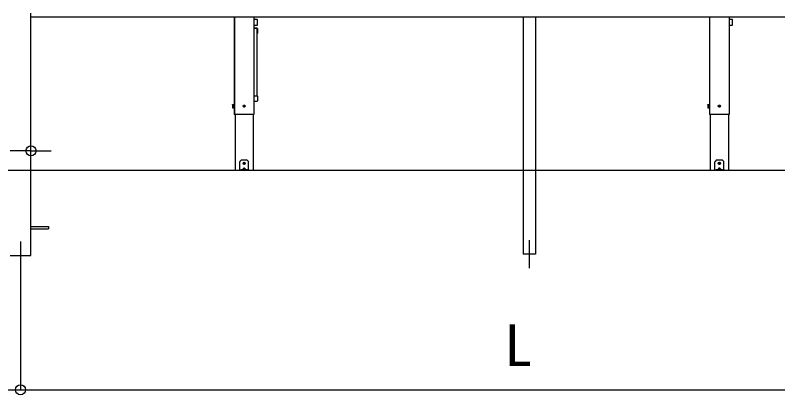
# Model space of a CAD drawing. Units: millimetres, scale not verified. Extents: x -10500 to 10500, y -15600 to 15524.
# Drawn here: x -4092 to -1364, y 1392 to 2751 of the extents above; entities that cross this region are included whole.
import ezdxf
from ezdxf.enums import TextEntityAlignment as Align

# ---------------------------------------------------------------- set-up
doc = ezdxf.new("R2010")
doc.units = ezdxf.units.MM
doc.header["$LTSCALE"] = 80
for name, color, linetype in [('0-3_YKK_12', 2, 'Continuous'), ('0-4_YKK_A1', 4, 'Continuous'), ('0-5_YKK_D', 6, 'Continuous')]:
    doc.layers.add(name, color=color, linetype=linetype)
doc.styles.add('ＭＳ ゴシック', font='')
doc.styles.get('ＭＳ ゴシック').set_extended_font_data('MS Gothic')

msp = doc.modelspace()

# ---------------------------------------------------------------- linework, layer by layer
at = {"layer": '0-3_YKK_12'}
for p, q in [((-4073, 1940.4), (-4073, 1840.4)), ((-2253, 1945.4), (-2253, 1845.4))]:
    msp.add_line(p, q, dxfattribs=at)
at = {"layer": '0-4_YKK_A1'}
for p, q in [((-4035.5, 2745.4), (-470.5, 2745.4)), ((-3308.08, 2745.4), (-3308.08, 2395.4)), ((-3308, 2745.4), (-3308, 2395.4)), ((-3238, 2745.4), (-3238, 2395.4)), ((-3237.92, 2745.4), (-3237.92, 2395.4)), ((-3226.8, 2735.6), (-3237.2, 2735.6)), ((-3225.8, 2716.2), (-3225.8, 2734.6)), ((-2275.5, 2745.4), (-2275.5, 2195.4)), ((-2230.5, 2745.4), (-2230.5, 2195.4)), ((-1608.08, 2745.4), (-1608.08, 2395.4)), ((-1608, 2745.4), (-1608, 2395.4)), ((-1538, 2745.4), (-1538, 2395.4)), ((-1537.92, 2745.4), (-1537.92, 2395.4)), ((-1526.8, 2735.6), (-1537.2, 2735.6)), ((-1525.8, 2716.2), (-1525.8, 2734.6)), ((-3237.2, 2715.2), (-3226.8, 2715.2)), ((-3226.8, 2704.06), (-3237.2, 2704.06)), ((-3226.8, 2703.81), (-3237.2, 2703.81)), ((-3227, 2703.44), (-3237, 2703.44)), ((-3226, 2461.82), (-3226, 2702.52)), ((-3225.8, 2703.06), (-3225.8, 2685.91)), ((-1537.2, 2715.2), (-1526.8, 2715.2)), ((-3237.2, 2462.19), (-3226.8, 2462.19)), ((-3225.8, 2461.27), (-3225.8, 2461.13)), ((-3225.8, 2461.13), (-3225.8, 2460.6)), ((-3225.8, 2460.6), (-3225.8, 2458.05)), ((-3225.8, 2458.05), (-3225.8, 2446.35)), ((-3314.8, 2430.4), (-3314.35, 2431.18)), ((-3314.8, 2430.4), (-3314.8, 2420.4)), ((-3314.35, 2431.18), (-3310.8, 2431.18)), ((-3314.35, 2428.29), (-3310.8, 2428.29)), ((-3310.8, 2431.18), (-3310.8, 2419.63)), ((-3309.6, 2431.65), (-3308, 2431.65)), ((-3273.5, 2427.65), (-3273.52, 2426.54)), ((-3272.5, 2427.65), (-3272.48, 2426.54)), ((-3237.2, 2443.11), (-3226.8, 2443.11)), ((-1614.8, 2430.4), (-1614.35, 2431.18)), ((-1614.8, 2430.4), (-1614.8, 2420.4)), ((-1614.35, 2431.18), (-1610.8, 2431.18)), ((-1614.35, 2428.29), (-1610.8, 2428.29)), ((-1610.8, 2431.18), (-1610.8, 2419.63)), ((-1609.6, 2431.65), (-1608, 2431.65)), ((-1573.5, 2427.65), (-1573.52, 2426.54)), ((-1572.5, 2427.65), (-1572.48, 2426.54)), ((-3314.8, 2420.4), (-3314.35, 2419.63)), ((-3314.35, 2422.52), (-3310.8, 2422.52)), ((-3314.35, 2419.63), (-3310.8, 2419.63)), ((-3275.24, 2425.9), (-3274.14, 2425.92)), ((-3275.24, 2424.9), (-3274.14, 2424.88)), ((-3274.14, 2425.92), (-3273.62, 2426.02)), ((-3274.14, 2424.88), (-3273.62, 2424.78)), ((-3273.52, 2426.54), (-3273.62, 2426.02)), ((-3273.52, 2424.27), (-3273.62, 2424.78)), ((-3273.5, 2423.16), (-3273.52, 2424.27)), ((-3272.5, 2423.16), (-3272.48, 2424.27)), ((-3272.48, 2426.54), (-3272.38, 2426.02)), ((-3272.48, 2424.27), (-3272.38, 2424.78)), ((-3271.86, 2425.92), (-3272.38, 2426.02)), ((-3271.86, 2424.88), (-3272.38, 2424.78)), ((-3270.76, 2425.9), (-3271.86, 2425.92)), ((-3270.76, 2424.9), (-3271.86, 2424.88)), ((-1614.8, 2420.4), (-1614.35, 2419.63)), ((-1614.35, 2422.52), (-1610.8, 2422.52)), ((-1614.35, 2419.63), (-1610.8, 2419.63)), ((-1575.24, 2425.9), (-1574.14, 2425.92)), ((-1575.24, 2424.9), (-1574.14, 2424.88)), ((-1574.14, 2425.92), (-1573.62, 2426.02)), ((-1574.14, 2424.88), (-1573.62, 2424.78)), ((-1573.52, 2426.54), (-1573.62, 2426.02)), ((-1573.52, 2424.27), (-1573.62, 2424.78)), ((-1573.5, 2423.16), (-1573.52, 2424.27)), ((-1572.5, 2423.16), (-1572.48, 2424.27)), ((-1572.48, 2426.54), (-1572.38, 2426.02)), ((-1572.48, 2424.27), (-1572.38, 2424.78)), ((-1571.86, 2425.92), (-1572.38, 2426.02)), ((-1571.86, 2424.88), (-1572.38, 2424.78)), ((-1570.76, 2425.9), (-1571.86, 2425.92)), ((-1570.76, 2424.9), (-1571.86, 2424.88)), ((-3237.92, 2395.4), (-3308.08, 2395.4)), ((-3305.65, 2395.4), (-3305.65, 2195.4)), ((-3240.35, 2395.4), (-3240.35, 2195.4)), ((-1537.92, 2395.4), (-1608.08, 2395.4)), ((-1605.65, 2395.4), (-1605.65, 2195.4)), ((-1540.35, 2395.4), (-1540.35, 2195.4)), ((-3289, 2198.4), (-3289, 2225.57)), ((-3284, 2231.4), (-3288.41, 2226.99)), ((-3262, 2231.4), (-3284, 2231.4)), ((-3275.24, 2220.9), (-3274.14, 2220.92)), ((-3275.24, 2219.9), (-3274.14, 2219.88)), ((-3274.14, 2220.92), (-3273.62, 2221.02)), ((-3274.14, 2219.88), (-3273.62, 2219.78)), ((-3273.52, 2221.54), (-3273.62, 2221.02)), ((-3273.52, 2219.27), (-3273.62, 2219.78)), ((-3273.5, 2222.65), (-3273.52, 2221.54)), ((-3273.5, 2218.16), (-3273.52, 2219.27)), ((-3272.5, 2222.65), (-3272.48, 2221.54)), ((-3272.5, 2218.16), (-3272.48, 2219.27)), ((-3272.48, 2221.54), (-3272.38, 2221.02)), ((-3272.48, 2219.27), (-3272.38, 2219.78)), ((-3271.86, 2220.92), (-3272.38, 2221.02)), ((-3271.86, 2219.88), (-3272.38, 2219.78)), ((-3270.76, 2220.9), (-3271.86, 2220.92)), ((-3270.76, 2219.9), (-3271.86, 2219.88)), ((-3257.59, 2226.99), (-3262, 2231.4)), ((-3257, 2198.4), (-3257, 2225.57)), ((-1589, 2198.4), (-1589, 2225.57)), ((-1584, 2231.4), (-1588.41, 2226.99)), ((-1562, 2231.4), (-1584, 2231.4)), ((-1575.24, 2220.9), (-1574.14, 2220.92)), ((-1575.24, 2219.9), (-1574.14, 2219.88)), ((-1574.14, 2220.92), (-1573.62, 2221.02)), ((-1574.14, 2219.88), (-1573.62, 2219.78)), ((-1573.52, 2221.54), (-1573.62, 2221.02)), ((-1573.52, 2219.27), (-1573.62, 2219.78)), ((-1573.5, 2222.65), (-1573.52, 2221.54)), ((-1573.5, 2218.16), (-1573.52, 2219.27)), ((-1572.5, 2222.65), (-1572.48, 2221.54)), ((-1572.5, 2218.16), (-1572.48, 2219.27)), ((-1572.48, 2221.54), (-1572.38, 2221.02)), ((-1572.48, 2219.27), (-1572.38, 2219.78)), ((-1571.86, 2220.92), (-1572.38, 2221.02)), ((-1571.86, 2219.88), (-1572.38, 2219.78)), ((-1570.76, 2220.9), (-1571.86, 2220.92)), ((-1570.76, 2219.9), (-1571.86, 2219.88)), ((-1557.59, 2226.99), (-1562, 2231.4)), ((-1557, 2198.4), (-1557, 2225.57)), ((159.72, 2195.4), (-9500, 2195.4)), ((-3240.35, 2195.4), (-3305.65, 2195.4)), ((-3289, 2197.9), (-3289, 2198.4)), ((-3289, 2195.4), (-3289, 2197.9)), ((-3289, 2197.9), (-3288.41, 2197.9)), ((-3288.41, 2195.4), (-3289, 2195.4)), ((-3288.41, 2197.9), (-3284, 2197.9)), ((-3262, 2197.9), (-3284, 2197.9)), ((-3262, 2195.4), (-3284, 2195.4)), ((-3274.44, 2202.86), (-3278.9, 2198.4)), ((-3277, 2198.83), (-3277, 2198.4)), ((-3277, 2198.4), (-3269, 2198.4)), ((-3276.5, 2197.9), (-3269.5, 2197.9)), ((-3267.1, 2198.4), (-3271.56, 2202.86)), ((-3269, 2198.83), (-3269, 2198.4)), ((-3262, 2195.4), (-3262, 2197.9)), ((-3262, 2197.9), (-3257.59, 2197.9)), ((-3257.59, 2195.4), (-3262, 2195.4)), ((-3257.59, 2197.9), (-3257, 2197.9)), ((-3257, 2198.4), (-3257, 2197.9)), ((-2275.5, 2195.4), (-2275.5, 1895.4)), ((-2230.5, 2195.4), (-2230.5, 1895.4)), ((-1540.35, 2195.4), (-1605.65, 2195.4)), ((-1589, 2197.9), (-1589, 2198.4)), ((-1589, 2195.4), (-1589, 2197.9)), ((-1589, 2197.9), (-1588.41, 2197.9)), ((-1588.41, 2195.4), (-1589, 2195.4)), ((-1588.41, 2197.9), (-1584, 2197.9)), ((-1562, 2197.9), (-1584, 2197.9)), ((-1562, 2195.4), (-1584, 2195.4)), ((-1574.44, 2202.86), (-1578.9, 2198.4)), ((-1577, 2198.83), (-1577, 2198.4)), ((-1577, 2198.4), (-1569, 2198.4)), ((-1576.5, 2197.9), (-1569.5, 2197.9)), ((-1567.1, 2198.4), (-1571.56, 2202.86)), ((-1569, 2198.83), (-1569, 2198.4)), ((-1562, 2195.4), (-1562, 2197.9)), ((-1562, 2197.9), (-1557.59, 2197.9)), ((-1557.59, 2195.4), (-1562, 2195.4)), ((-1557.59, 2197.9), (-1557, 2197.9)), ((-1557, 2198.4), (-1557, 2197.9)), ((-4035.5, 1994.9), (-3973, 1994.9)), ((-3973, 1994.9), (-3973, 1985.9)), ((-4035.5, 1985.9), (-3973, 1985.9)), ((-4110.5, 1890.4), (-4035.5, 1890.4)), ((-2230.5, 1895.4), (-2275.5, 1895.4))]:
    msp.add_line(p, q, dxfattribs=at)
for points in [[(-4035.5, 1890.4), (-4035.5, 2195.4), (-4035.5, 2758.4)], [(-3308, 2419.15), (-3309.6, 2419.15), (-3309.6, 2431.65)], [(-3225.8, 2446.35), (-3225.8, 2444.31), (-3225.8, 2444.11)], [(-1608, 2419.15), (-1609.6, 2419.15), (-1609.6, 2431.65)], [(-3284, 2197.9), (-3284, 2195.4), (-3288.41, 2195.4)], [(-3257, 2197.9), (-3257, 2195.4), (-3257.59, 2195.4)], [(-1584, 2197.9), (-1584, 2195.4), (-1588.41, 2195.4)], [(-1557, 2197.9), (-1557, 2195.4), (-1557.59, 2195.4)]]:
    msp.add_lwpolyline(points, dxfattribs=at)
for points in [[(-3310.8, 2431.15), (-3309.6, 2431.15), (-3309.6, 2419.65), (-3310.8, 2419.65)], [(-1610.8, 2431.15), (-1609.6, 2431.15), (-1609.6, 2419.65), (-1610.8, 2419.65)]]:
    msp.add_lwpolyline(points, close=True, dxfattribs=at)
for centre, radius in [((-3273, 2425.4), 4), ((-1573, 2425.4), 4), ((-3270.88, 2423.28), 0.3), ((-1570.88, 2423.28), 0.3), ((-3273, 2220.4), 4), ((-3270.88, 2218.28), 0.3), ((-1573, 2220.4), 4), ((-1570.88, 2218.28), 0.3)]:
    msp.add_circle(centre, radius, dxfattribs=at)
for centre, radius, start, end in [((-3237.2, 2734.6), 1, 90, 136.07133), ((-3226.8, 2734.6), 1, 0, 90), ((-1537.2, 2734.6), 1, 90, 136.07133), ((-1526.8, 2734.6), 1, 0, 90), ((-3237.2, 2716.2), 1, 223.92867, 270), ((-3237.2, 2703.06), 1, 90, 136.07133), ((-3237.21, 2702.79), 1.03, 89.33234, 133.67747), ((-3237.04, 2702.48), 0.964, 87.79679, 156.39643), ((-3226.96, 2702.48), 0.964, 2.3873, 92.20321), ((-3226.8, 2716.2), 1, 270, 0), ((-3226.8, 2703.06), 1, 0, 90), ((-3226.76, 2702.85), 0.964, 2.3873, 92.20321), ((-1537.2, 2716.2), 1, 223.92867, 270), ((-1526.8, 2716.2), 1, 270, 0), ((-3226.68, 2685.91), 0.881, 320.61871, 359.66491), ((-3237.24, 2461.23), 0.964, 87.79679, 135.1392), ((-3226.76, 2461.23), 0.964, 2.3873, 92.20321), ((-3312.24, 2429.73), 2.56, 145.61708, 214.38292), ((-3305.25, 2425.4), 9.55, 162.41276, 197.58724), ((-3273, 2425.4), 2.3, 77.44414, 102.55586), ((-3237.2, 2444.11), 1, 223.92867, 270), ((-3226.8, 2444.11), 1, 270, 0), ((-1612.24, 2429.73), 2.56, 145.61708, 214.38292), ((-1605.25, 2425.4), 9.55, 162.41276, 197.58724), ((-1573, 2425.4), 2.3, 77.44414, 102.55586), ((-3312.24, 2421.07), 2.56, 145.61708, 214.38292), ((-3273, 2425.4), 2.3, 167.44414, 192.55586), ((-3273, 2425.4), 2.3, 257.44414, 282.55586), ((-3273, 2425.4), 2.3, 347.44414, 12.55586), ((-1612.24, 2421.07), 2.56, 145.61708, 214.38292), ((-1573, 2425.4), 2.3, 167.44414, 192.55586), ((-1573, 2425.4), 2.3, 257.44414, 282.55586), ((-1573, 2425.4), 2.3, 347.44414, 12.55586), ((-3287, 2225.57), 2, 135, 180), ((-3273, 2220.4), 2.3, 167.44414, 192.55586), ((-3273, 2220.4), 2.3, 77.44414, 102.55586), ((-3273, 2220.4), 2.3, 257.44414, 282.55586), ((-3273, 2220.4), 2.3, 347.44414, 12.55586), ((-3259, 2225.57), 2, 0, 45), ((-1587, 2225.57), 2, 135, 180), ((-1573, 2220.4), 2.3, 167.44414, 192.55586), ((-1573, 2220.4), 2.3, 77.44414, 102.55586), ((-1573, 2220.4), 2.3, 257.44414, 282.55586), ((-1573, 2220.4), 2.3, 347.44414, 12.55586), ((-1559, 2225.57), 2, 0, 45), ((-3276, 2198.83), 1, 126.03188, 180), ((-3276.5, 2198.4), 0.5, 180, 270), ((-3273, 2194.7), 6.1, 53.96812, 126.03188), ((-3269.5, 2198.4), 0.5, 270, 0), ((-3270, 2198.83), 1, 0, 53.96812), ((-1576, 2198.83), 1, 126.03188, 180), ((-1576.5, 2198.4), 0.5, 180, 270), ((-1573, 2194.7), 6.1, 53.96812, 126.03188), ((-1569.5, 2198.4), 0.5, 270, 0), ((-1570, 2198.83), 1, 0, 53.96812)]:
    msp.add_arc(centre, radius, start, end, dxfattribs=at)
for centre, major_axis, ratio, start_param, end_param in [((-3278.4, 2198.4), (0.688, 0.425), 0.381966, 2.1243707, 3.695167), ((-3273, 2199.97), (0, -3.54), 0.707107, 2.5261129, 3.7570724), ((-3267.6, 2198.4), (0.688, -0.425), 0.381966, 5.7296109, 7.3004073), ((-1578.4, 2198.4), (0.688, 0.425), 0.381966, 2.1243707, 3.695167), ((-1573, 2199.97), (0, -3.54), 0.707107, 2.5261129, 3.7570724), ((-1567.6, 2198.4), (0.688, -0.425), 0.381966, 5.7296109, 7.3004073)]:
    msp.add_ellipse(centre, major_axis=major_axis, ratio=ratio, start_param=start_param, end_param=end_param, dxfattribs=at)
at = {"layer": '0-5_YKK_D'}
for p, q in [((-4035.5, 2265.4), (-4110.5, 2265.4)), ((-4035.5, 2265.4), (-3963.5, 2265.4)), ((-4073, 1839.4), (-4073, 1409.4)), ((-4073, 1839.4), (-4073, 1409.4)), ((-7713, 1410.4), (-4073, 1410.4)), ((-4073, 1410.4), (-433, 1410.4))]:
    msp.add_line(p, q, dxfattribs=at)
for centre in [(-4035.5, 2265.4), (-4073, 1410.4), (-4073, 1410.4)]:
    msp.add_circle(centre, 18, dxfattribs=at)

# ---------------------------------------------------------------- texts
at = {"layer": '0-5_YKK_D', "style": 'ＭＳ ゴシック'}
msp.add_text('L', height=149.6, dxfattribs=at).set_placement((-2342.83, 1450.4), align=Align.BOTTOM_LEFT)

doc.saveas('drawing.dxf')
